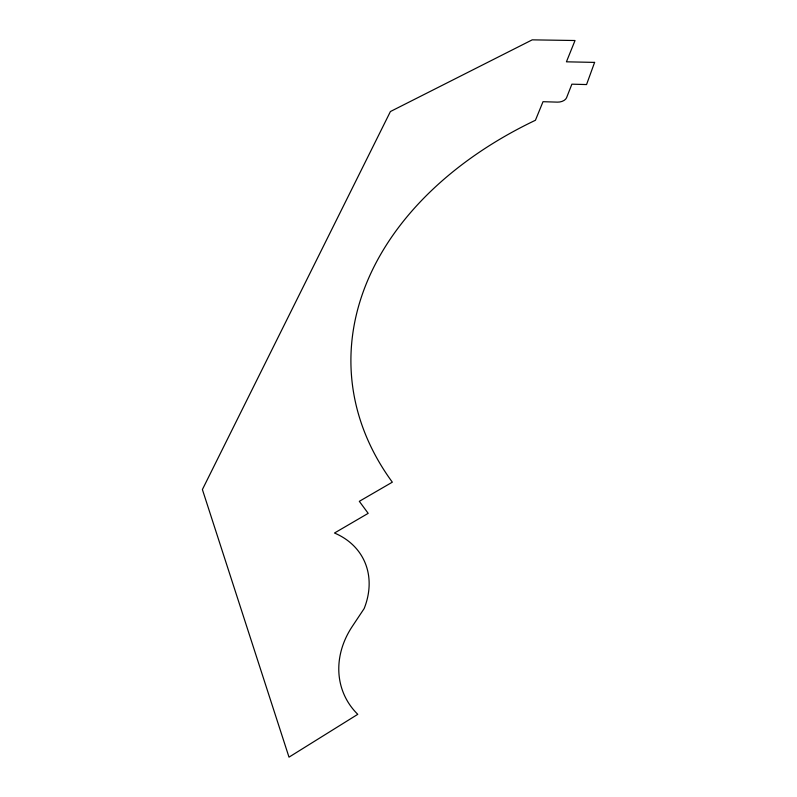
<?xml version="1.0" encoding="UTF-8"?>
<svg xmlns="http://www.w3.org/2000/svg" width="797" height="797" viewBox="0 0 797 797"><rect width="100%" height="100%" fill="white"/><g stroke="black" fill="none" stroke-linecap="round" stroke-linejoin="round"><path stroke-width="1.2" d="M594.602 62.395L586.552 84.562L571.887 84.173L566.547 97.772A7.542 4.433 -10.7 0 1 557.472 102.136L543.016 101.697L535.425 120.267A395.561 275.682 -4.1 0 0 392.333 482.175L359.317 501.333L368.184 513.348L334.481 533.024A86.863 66.978 -27.7 0 1 364.139 608.599L352.453 626.163A89.334 74.579 -23.7 0 0 357.763 714.331L289.002 757.15L202.398 489.537L390.41 111.54L532.217 39.85L575.026 40.517L566.428 61.817L594.602 62.395"/></g></svg>
